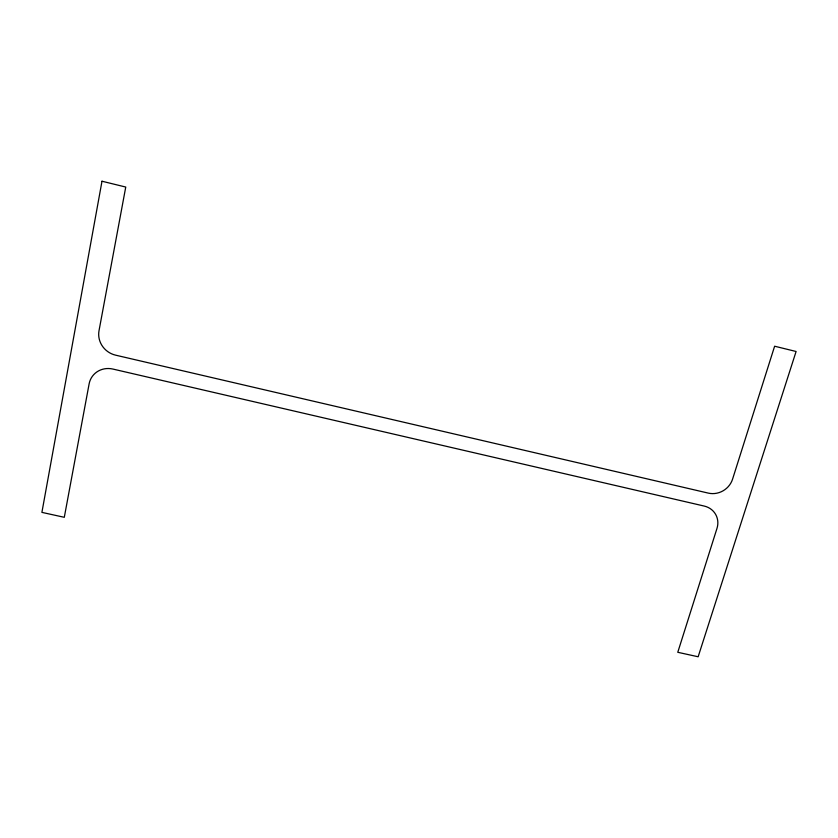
<?xml version="1.0" encoding="UTF-8"?>
<svg xmlns="http://www.w3.org/2000/svg" width="838" height="838" viewBox="0 0 838 838"><rect width="100%" height="100%" fill="white"/><g stroke="black" fill="none" stroke-linecap="round" stroke-linejoin="round"><path stroke-width="1.26" d="M101.995 181.228L41.9 512.374L64.296 517.308L89.132 383.825A20.741 19.525 31.6 0 1 112.931 369.066L704.276 506.079A19.567 18.122 -29.7 0 1 716.993 528.369L677.774 652.289L698.148 656.772L796.1 351.489L774.626 346.22L732.559 479.179A19.829 18.426 -33.5 0 1 708.33 493.121L115.581 355.155A21.013 19.871 36.5 0 1 99.01 330.759L125.752 187.052L101.995 181.228"/></g></svg>
